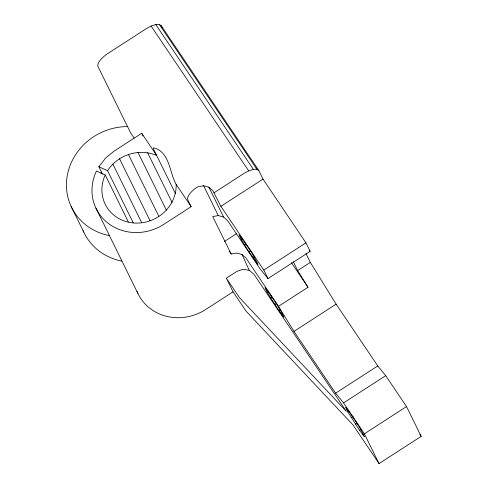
<?xml version="1.0" encoding="UTF-8"?>
<svg xmlns="http://www.w3.org/2000/svg" width="488" height="488" viewBox="0 0 488 488"><rect width="100%" height="100%" fill="white"/><g stroke="black" fill="none" stroke-linecap="round" stroke-linejoin="round"><path stroke-width="0.73" d="M102.498 174.161L98.832 166.707L105.652 158.02L114.308 150.975L141.703 133.267L156.691 155.513C139.373 147.827 117.699 154.812 107.573 170.678L133.236 222.839M134.096 138.049L130.699 133.011L98.015 66.588A15.073 5.649 -34 0 1 108.147 53.308L146.077 28.792L151.109 26.059L155.757 24.516L159.314 24.4L161.235 25.736L258.823 170.58L263.014 179.096L305.952 242.829L310.142 251.344L267.997 278.581L263.807 270.065L220.869 206.332L212.866 190.771L208.919 187.215L203.618 185.782L198.061 186.758L195.859 187.996A15.073 5.649 -34 0 0 187.801 199.848L191.15 206.656L163.754 224.364A47.726 44.188 -26.2 0 1 107.671 222.9A47.726 44.188 -26.2 0 1 96.484 170.995L105.225 174.972A37.68 34.886 -26.2 0 0 131.717 222.778A37.68 34.886 -26.2 0 0 176.168 184.415C169.171 172.185 169.989 151.896 153.598 147.803L153.342 148.7L175.46 193.663M214.165 192.705L243.664 173.643L248.697 170.904L253.345 169.36L256.901 169.244L258.823 170.58M220.869 206.332L263.014 179.096M224.486 241.432L236.503 233.673M241.218 239.456L239.083 234.887C246.123 244.091 252.973 253.876 257.877 264.331L248.825 251.668L241.218 239.456L242.481 238.638M244.641 245.116L245.903 244.299M248.825 251.668L250.722 250.442M252.936 257.81L254.205 256.993M226.347 278.19L236.887 271.383L243.024 269.272L249.264 270.315L253.931 274.232L346.309 411.347L239.358 297.503L226.347 278.19L233.05 291.818L246.068 311.13L353.013 424.975L379.042 463.6L421.187 436.363L406.522 406.559L385.703 375.656L377.761 365.939L336.122 304.14L310.319 262.398L305.964 253.54M263.807 270.065L305.952 242.829M233.05 291.818L205.655 309.52A47.726 44.188 -26.2 0 1 136.957 291.33M379.042 463.6L364.371 433.795L343.552 402.893L335.616 393.175L293.977 331.376L278.495 306.33L308.001 287.267L297.68 270.565L310.319 262.398M267.198 292.251L265.063 287.688C272.103 296.893 278.953 306.671 283.857 317.127L278.916 310.606L267.198 292.251L268.461 291.434M270.62 297.912L271.883 297.094M274.805 304.463L276.702 303.237M278.916 310.606L280.185 309.795M293.977 331.376L336.122 304.14M335.616 393.175L377.761 365.939M343.552 402.893L385.703 375.656M347.871 411.988L345.736 407.425C352.775 416.63 359.625 426.408 364.53 436.87L359.589 430.349L347.871 411.988L349.134 411.17M351.293 417.649L353.19 416.429M355.478 424.206L356.74 423.389M359.589 430.349L360.858 429.531M362.822 434.869L364.091 434.052M364.371 433.795L406.522 406.559M267.997 278.581L260.061 268.864L227.53 220.582L223.583 217.02L218.288 215.586L212.725 216.568L231.166 254.034L236.723 253.052L242.017 254.492L245.964 258.048L278.495 306.33M98.832 166.707L107.573 170.678M309.197 250.185L310.142 251.344M159.314 24.4L256.901 169.244M155.757 24.516L253.345 169.36M151.109 26.059L248.697 170.904M419.906 434.466L421.187 436.363M291.391 262.617L308.001 287.267M229.494 251.552L231.166 254.034M176.168 184.415L191.15 206.656M293.319 261.714L297.68 270.565M161.235 25.736L162.242 27.779M208.919 187.215L223.583 217.02M203.618 185.782L218.288 215.586M141.703 133.267L143.039 135.981M147.62 152.744L172.087 202.477M137.958 152.366L166.451 210.273M128.374 154.397L158.881 216.391M119.517 158.698L150.017 220.692M112.862 164.078L141.691 222.662M105.225 174.972L128.356 221.979M95.947 208.193L137.848 293.349M71.175 206.516L83.747 232.062M242.017 254.492L249.264 270.315M109.336 235.582A58.511 54.174 -26.2 0 1 67.179 176.107A58.511 54.174 -26.2 0 1 127.764 126.569M121.908 261.129A58.511 54.174 -26.2 0 1 83.143 230.714M100.924 173.441A25.62 23.723 -26.2 0 1 101.547 172.136"/></g></svg>
